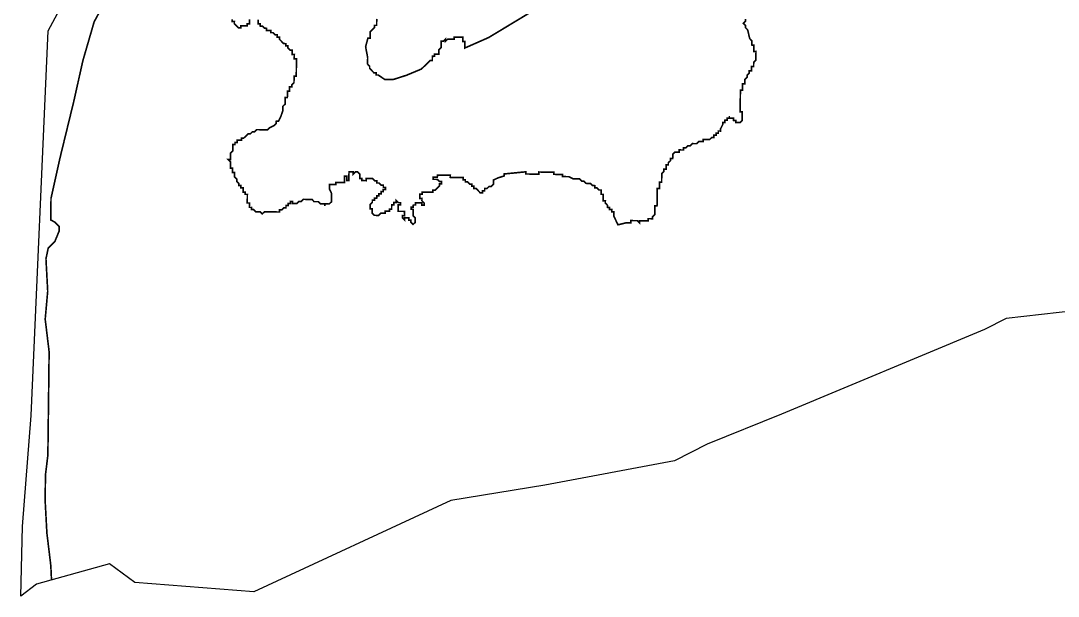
# Model space of a CAD drawing. Header units: metres. Extents: x 259555 to 262666, y 2177299 to 2181346.
# Drawn here: x 259555 to 261462, y 2177299 to 2178357 of the extents above; entities that cross this region are included whole.
import ezdxf

# ---------------------------------------------------------------- set-up
doc = ezdxf.new("R2010")
doc.units = ezdxf.units.M
doc.layers.add('HAZARDS LINE', color=1, linetype='Continuous')
doc.layers.add('village', color=3, linetype='Continuous')

msp = doc.modelspace()

# ---------------------------------------------------------------- linework, layer by layer
at = {"layer": 'HAZARDS LINE', "lineweight": 18}
for points in [[(259770.7, 2178504.3, 2.97, 2.97, 0), (259689.6, 2178354.6, 2.97, 2.97, 0), (259668.9, 2178283.4, 2.97, 2.97, 0), (259652.1, 2178208.3, 2.97, 2.97, 0), (259627, 2178105.4, 2.97, 2.97, 0), (259610.3, 2178030.3, 2.97, 2.97, 0), (259609.9, 2178002.5, 2.97, 2.97, 0), (259609.8, 2177990.6, 2.97, 2.97, 0), (259617.7, 2177986.5, 2.97, 2.97, 0), (259625.5, 2177978.5, 2.97, 2.97, 0), (259625.4, 2177970.6, 2.97, 2.97, 0), (259617.2, 2177950.8, 2.97, 2.97, 0), (259605.2, 2177939.1, 2.97, 2.97, 0), (259601, 2177919.3, 2.97, 2.97, 0), (259604.2, 2177859.8, 2.97, 2.97, 0), (259599.6, 2177808.3, 2.97, 2.97, 0), (259606.8, 2177748.7, 2.97, 2.97, 0), (259606.3, 2177705.1, 2.97, 2.97, 0), (259604.5, 2177558.3, 2.97, 2.97, 0), (259600.1, 2177522.7, 2.97, 2.97, 0), (259599.5, 2177475.1, 2.97, 2.97, 0), (259602.7, 2177415.5, 2.97, 2.97, 0), (259609.9, 2177356, 2.97, 2.97, 0), (259611.2, 2177329.2, 2.97, 2.97, 0)], [(260209.2, 2178360.1, 2.97, 2.97, 0), (260209.1, 2178356.1, 2.97, 2.97, 0), (260209, 2178348.2, 2.97, 2.97, 0), (260205.1, 2178348.2, 2.97, 2.97, 0), (260205, 2178344.3, 2.97, 2.97, 0), (260201, 2178340.4, 2.97, 2.97, 0), (260197, 2178336.4, 2.97, 2.97, 0), (260197, 2178332.5, 2.97, 2.97, 0), (260196.9, 2178328.5, 2.97, 2.97, 0), (260196.9, 2178324.5, 2.97, 2.97, 0), (260192.9, 2178324.6, 2.97, 2.97, 0), (260188.7, 2178308.8, 2.97, 2.97, 0), (260192.5, 2178288.9, 2.97, 2.97, 0), (260192.4, 2178284.9, 2.97, 2.97, 0), (260192.4, 2178281, 2.97, 2.97, 0), (260192.3, 2178277, 2.97, 2.97, 0), (260196.2, 2178273, 2.97, 2.97, 0), (260196.2, 2178269, 2.97, 2.97, 0), (260200.1, 2178265, 2.97, 2.97, 0), (260204, 2178261, 2.97, 2.97, 0), (260208, 2178260.9, 2.97, 2.97, 0), (260207.9, 2178257, 2.97, 2.97, 0), (260211.9, 2178256.9, 2.97, 2.97, 0), (260223.7, 2178248.9, 2.97, 2.97, 0), (260239.6, 2178248.7, 2.97, 2.97, 0), (260263.4, 2178256.3, 2.97, 2.97, 0), (260291.3, 2178267.9, 2.97, 2.97, 0), (260307.4, 2178283.5, 2.97, 2.97, 0), (260311.4, 2178283.5, 2.97, 2.97, 0), (260311.4, 2178287.4, 2.97, 2.97, 0), (260311.5, 2178291.4, 2.97, 2.97, 0), (260315.4, 2178291.4, 2.97, 2.97, 0), (260315.5, 2178295.3, 2.97, 2.97, 0), (260319.4, 2178295.3, 2.97, 2.97, 0), (260323.4, 2178295.2, 2.97, 2.97, 0), (260323.5, 2178299.2, 2.97, 2.97, 0), (260323.5, 2178303.2, 2.97, 2.97, 0), (260327.5, 2178307.1, 2.97, 2.97, 0), (260327.6, 2178311, 2.97, 2.97, 0), (260327.6, 2178315, 2.97, 2.97, 0), (260327.7, 2178319, 2.97, 2.97, 0), (260331.6, 2178318.9, 2.97, 2.97, 0), (260335.6, 2178322.9, 2.97, 2.97, 0), (260335.6, 2178318.9, 2.97, 2.97, 0), (260339.6, 2178322.8, 2.97, 2.97, 0), (260343.6, 2178322.8, 2.97, 2.97, 0), (260347.5, 2178322.7, 2.97, 2.97, 0), (260351.5, 2178322.7, 2.97, 2.97, 0), (260351.6, 2178326.6, 2.97, 2.97, 0), (260355.5, 2178326.6, 2.97, 2.97, 0), (260359.5, 2178326.5, 2.97, 2.97, 0), (260363.4, 2178326.5, 2.97, 2.97, 0), (260367.4, 2178326.4, 2.97, 2.97, 0), (260367.4, 2178322.5, 2.97, 2.97, 0), (260367.3, 2178318.5, 2.97, 2.97, 0), (260371.3, 2178318.4, 2.97, 2.97, 0), (260371.2, 2178314.5, 2.97, 2.97, 0), (260371.2, 2178310.5, 2.97, 2.97, 0), (260371.1, 2178306.5, 2.97, 2.97, 0), (260415, 2178325.8, 2.97, 2.97, 0), (260498.9, 2178376.4, 2.97, 2.97, 0)], [(260887.4, 2178359.7, 2.97, 2.97, 0), (260887.3, 2178355.8, 2.97, 2.97, 0), (260883.3, 2178351.8, 2.97, 2.97, 0), (260887.2, 2178347.8, 2.97, 2.97, 0), (260887.2, 2178343.9, 2.97, 2.97, 0), (260891.1, 2178339.9, 2.97, 2.97, 0), (260894.9, 2178323.9, 2.97, 2.97, 0), (260898.8, 2178319.9, 2.97, 2.97, 0), (260898.7, 2178316, 2.97, 2.97, 0), (260898.7, 2178312, 2.97, 2.97, 0), (260902.6, 2178311.9, 2.97, 2.97, 0), (260902.6, 2178308, 2.97, 2.97, 0), (260902.5, 2178304, 2.97, 2.97, 0), (260902.5, 2178300, 2.97, 2.97, 0), (260906.5, 2178300, 2.97, 2.97, 0), (260906.4, 2178296, 2.97, 2.97, 0), (260906.4, 2178292.1, 2.97, 2.97, 0), (260906.3, 2178288.1, 2.97, 2.97, 0), (260906.3, 2178284.1, 2.97, 2.97, 0), (260902.3, 2178280.2, 2.97, 2.97, 0), (260902.2, 2178276.3, 2.97, 2.97, 0), (260902.2, 2178272.3, 2.97, 2.97, 0), (260898.2, 2178272.3, 2.97, 2.97, 0), (260898.1, 2178268.4, 2.97, 2.97, 0), (260898.1, 2178264.4, 2.97, 2.97, 0), (260894.1, 2178264.5, 2.97, 2.97, 0), (260894.1, 2178260.5, 2.97, 2.97, 0), (260890.1, 2178256.6, 2.97, 2.97, 0), (260890, 2178252.6, 2.97, 2.97, 0), (260886, 2178248.7, 2.97, 2.97, 0), (260886, 2178244.7, 2.97, 2.97, 0), (260885.9, 2178240.8, 2.97, 2.97, 0), (260881.9, 2178240.8, 2.97, 2.97, 0), (260881.9, 2178236.8, 2.97, 2.97, 0), (260881.8, 2178232.9, 2.97, 2.97, 0), (260881.8, 2178228.9, 2.97, 2.97, 0), (260877.8, 2178229, 2.97, 2.97, 0), (260877.8, 2178225, 2.97, 2.97, 0), (260877.7, 2178221, 2.97, 2.97, 0), (260877.7, 2178217.1, 2.97, 2.97, 0), (260877.6, 2178213.1, 2.97, 2.97, 0), (260877.6, 2178209.1, 2.97, 2.97, 0), (260877.5, 2178205.2, 2.97, 2.97, 0), (260877.5, 2178201.2, 2.97, 2.97, 0), (260877.4, 2178197.2, 2.97, 2.97, 0), (260877.4, 2178193.3, 2.97, 2.97, 0), (260877.3, 2178189.3, 2.97, 2.97, 0), (260881.3, 2178189.2, 2.97, 2.97, 0), (260881.3, 2178185.3, 2.97, 2.97, 0), (260881.2, 2178181.3, 2.97, 2.97, 0), (260881.2, 2178177.3, 2.97, 2.97, 0), (260881.1, 2178173.4, 2.97, 2.97, 0), (260877.1, 2178169.5, 2.97, 2.97, 0), (260873.1, 2178169.5, 2.97, 2.97, 0), (260869.2, 2178169.6, 2.97, 2.97, 0), (260869.2, 2178173.5, 2.97, 2.97, 0), (260865.3, 2178173.6, 2.97, 2.97, 0), (260865.3, 2178177.5, 2.97, 2.97, 0), (260861.3, 2178177.6, 2.97, 2.97, 0), (260857.4, 2178177.6, 2.97, 2.97, 0), (260857.4, 2178181.6, 2.97, 2.97, 0), (260857.4, 2178177.6, 2.97, 2.97, 0), (260853.4, 2178177.7, 2.97, 2.97, 0), (260853.4, 2178173.7, 2.97, 2.97, 0), (260849.4, 2178173.8, 2.97, 2.97, 0), (260849.3, 2178169.8, 2.97, 2.97, 0), (260845.4, 2178169.8, 2.97, 2.97, 0), (260845.3, 2178165.9, 2.97, 2.97, 0), (260841.3, 2178158, 2.97, 2.97, 0), (260841.2, 2178154, 2.97, 2.97, 0), (260837.3, 2178154.1, 2.97, 2.97, 0), (260837.2, 2178150.1, 2.97, 2.97, 0), (260833.2, 2178150.2, 2.97, 2.97, 0), (260833.2, 2178146.2, 2.97, 2.97, 0), (260829.2, 2178146.2, 2.97, 2.97, 0), (260829.2, 2178142.3, 2.97, 2.97, 0), (260825.2, 2178142.3, 2.97, 2.97, 0), (260821.2, 2178138.4, 2.97, 2.97, 0), (260817.2, 2178138.5, 2.97, 2.97, 0), (260813.3, 2178138.5, 2.97, 2.97, 0), (260809.3, 2178138.6, 2.97, 2.97, 0), (260809.3, 2178134.6, 2.97, 2.97, 0), (260805.3, 2178134.6, 2.97, 2.97, 0), (260801.3, 2178134.7, 2.97, 2.97, 0), (260797.3, 2178130.8, 2.97, 2.97, 0), (260793.3, 2178130.8, 2.97, 2.97, 0), (260789.4, 2178130.9, 2.97, 2.97, 0), (260785.4, 2178127, 2.97, 2.97, 0), (260781.4, 2178127, 2.97, 2.97, 0), (260777.4, 2178123.1, 2.97, 2.97, 0), (260773.4, 2178123.1, 2.97, 2.97, 0), (260773.4, 2178119.2, 2.97, 2.97, 0), (260769.4, 2178119.2, 2.97, 2.97, 0), (260765.4, 2178119.3, 2.97, 2.97, 0), (260765.4, 2178115.3, 2.97, 2.97, 0), (260761.4, 2178115.3, 2.97, 2.97, 0), (260757.5, 2178115.4, 2.97, 2.97, 0), (260753.4, 2178111.5, 2.97, 2.97, 0), (260753.4, 2178107.5, 2.97, 2.97, 0), (260753.3, 2178103.5, 2.97, 2.97, 0), (260749.4, 2178103.6, 2.97, 2.97, 0), (260749.3, 2178099.6, 2.97, 2.97, 0), (260745.3, 2178095.7, 2.97, 2.97, 0), (260745.3, 2178091.7, 2.97, 2.97, 0), (260741.3, 2178091.8, 2.97, 2.97, 0), (260741.3, 2178087.8, 2.97, 2.97, 0), (260741.2, 2178083.9, 2.97, 2.97, 0), (260737.2, 2178083.9, 2.97, 2.97, 0), (260737.2, 2178079.9, 2.97, 2.97, 0), (260733.2, 2178076, 2.97, 2.97, 0), (260733.1, 2178072.1, 2.97, 2.97, 0), (260733.1, 2178068.1, 2.97, 2.97, 0), (260733, 2178064.1, 2.97, 2.97, 0), (260733, 2178060.2, 2.97, 2.97, 0), (260729, 2178060.2, 2.97, 2.97, 0), (260729, 2178056.2, 2.97, 2.97, 0), (260728.9, 2178052.3, 2.97, 2.97, 0), (260728.9, 2178048.3, 2.97, 2.97, 0), (260724.9, 2178048.4, 2.97, 2.97, 0), (260724.9, 2178044.4, 2.97, 2.97, 0), (260724.8, 2178040.4, 2.97, 2.97, 0), (260724.8, 2178036.5, 2.97, 2.97, 0), (260724.7, 2178032.5, 2.97, 2.97, 0), (260724.7, 2178028.5, 2.97, 2.97, 0), (260724.6, 2178024.6, 2.97, 2.97, 0), (260724.6, 2178020.6, 2.97, 2.97, 0), (260724.5, 2178016.6, 2.97, 2.97, 0), (260720.6, 2178016.7, 2.97, 2.97, 0), (260720.5, 2178012.7, 2.97, 2.97, 0), (260720.5, 2178008.7, 2.97, 2.97, 0), (260720.4, 2178004.8, 2.97, 2.97, 0), (260720.4, 2178000.8, 2.97, 2.97, 0), (260716.4, 2177996.9, 2.97, 2.97, 0), (260716.3, 2177992.9, 2.97, 2.97, 0), (260712.3, 2177993, 2.97, 2.97, 0), (260708.4, 2177993, 2.97, 2.97, 0), (260708.3, 2177989.1, 2.97, 2.97, 0), (260704.4, 2177989.1, 2.97, 2.97, 0), (260700.4, 2177989.2, 2.97, 2.97, 0), (260696.4, 2177989.2, 2.97, 2.97, 0), (260692.5, 2177989.3, 2.97, 2.97, 0), (260692.4, 2177985.3, 2.97, 2.97, 0), (260688.5, 2177989.3, 2.97, 2.97, 0), (260684.5, 2177989.4, 2.97, 2.97, 0), (260680.6, 2177989.4, 2.97, 2.97, 0), (260676.6, 2177989.5, 2.97, 2.97, 0), (260676.6, 2177985.5, 2.97, 2.97, 0), (260672.6, 2177985.5, 2.97, 2.97, 0), (260668.6, 2177985.6, 2.97, 2.97, 0), (260652.7, 2177981.8, 2.97, 2.97, 0), (260645, 2177997.8, 2.97, 2.97, 0), (260645, 2178001.7, 2.97, 2.97, 0), (260645.1, 2178005.7, 2.97, 2.97, 0), (260641.1, 2178005.8, 2.97, 2.97, 0), (260641.2, 2178009.7, 2.97, 2.97, 0), (260637.2, 2178009.8, 2.97, 2.97, 0), (260637.2, 2178013.7, 2.97, 2.97, 0), (260633.3, 2178013.8, 2.97, 2.97, 0), (260633.3, 2178017.7, 2.97, 2.97, 0), (260629.4, 2178021.8, 2.97, 2.97, 0), (260629.5, 2178025.7, 2.97, 2.97, 0), (260625.5, 2178025.8, 2.97, 2.97, 0), (260625.5, 2178029.7, 2.97, 2.97, 0), (260625.6, 2178033.7, 2.97, 2.97, 0), (260625.6, 2178037.7, 2.97, 2.97, 0), (260621.7, 2178037.7, 2.97, 2.97, 0), (260621.7, 2178041.7, 2.97, 2.97, 0), (260621.8, 2178045.7, 2.97, 2.97, 0), (260617.8, 2178045.7, 2.97, 2.97, 0), (260613.9, 2178049.7, 2.97, 2.97, 0), (260609.9, 2178049.8, 2.97, 2.97, 0), (260610, 2178053.7, 2.97, 2.97, 0), (260606, 2178053.8, 2.97, 2.97, 0), (260602.1, 2178057.8, 2.97, 2.97, 0), (260598.1, 2178057.8, 2.97, 2.97, 0), (260594.2, 2178057.9, 2.97, 2.97, 0), (260590.2, 2178061.9, 2.97, 2.97, 0), (260586.3, 2178062, 2.97, 2.97, 0), (260582.4, 2178066, 2.97, 2.97, 0), (260578.4, 2178066, 2.97, 2.97, 0), (260570.5, 2178066.1, 2.97, 2.97, 0), (260562.6, 2178070.2, 2.97, 2.97, 0), (260558.6, 2178070.2, 2.97, 2.97, 0), (260554.6, 2178070.3, 2.97, 2.97, 0), (260550.7, 2178070.3, 2.97, 2.97, 0), (260550.7, 2178074.3, 2.97, 2.97, 0), (260546.8, 2178074.3, 2.97, 2.97, 0), (260542.8, 2178074.4, 2.97, 2.97, 0), (260538.8, 2178074.4, 2.97, 2.97, 0), (260534.9, 2178074.5, 2.97, 2.97, 0), (260534.9, 2178078.5, 2.97, 2.97, 0), (260530.9, 2178078.5, 2.97, 2.97, 0), (260527, 2178078.5, 2.97, 2.97, 0), (260523, 2178078.6, 2.97, 2.97, 0), (260519.1, 2178078.6, 2.97, 2.97, 0), (260515.1, 2178078.7, 2.97, 2.97, 0), (260511.1, 2178078.7, 2.97, 2.97, 0), (260507.2, 2178078.8, 2.97, 2.97, 0), (260507.1, 2178074.8, 2.97, 2.97, 0), (260503.1, 2178074.9, 2.97, 2.97, 0), (260499.2, 2178074.9, 2.97, 2.97, 0), (260495.2, 2178075, 2.97, 2.97, 0), (260491.2, 2178075, 2.97, 2.97, 0), (260487.3, 2178075.1, 2.97, 2.97, 0), (260483.3, 2178075.1, 2.97, 2.97, 0), (260483.4, 2178079.1, 2.97, 2.97, 0), (260447.6, 2178075.6, 2.97, 2.97, 0), (260443.7, 2178075.6, 2.97, 2.97, 0), (260443.6, 2178071.6, 2.97, 2.97, 0), (260431.7, 2178067.8, 2.97, 2.97, 0), (260423.7, 2178063.9, 2.97, 2.97, 0), (260423.6, 2178060, 2.97, 2.97, 0), (260423.6, 2178056, 2.97, 2.97, 0), (260419.6, 2178052.1, 2.97, 2.97, 0), (260415.6, 2178052.1, 2.97, 2.97, 0), (260411.6, 2178048.2, 2.97, 2.97, 0), (260407.6, 2178048.3, 2.97, 2.97, 0), (260407.6, 2178044.3, 2.97, 2.97, 0), (260403.6, 2178044.4, 2.97, 2.97, 0), (260403.6, 2178040.4, 2.97, 2.97, 0), (260399.6, 2178040.4, 2.97, 2.97, 0), (260395.7, 2178044.5, 2.97, 2.97, 0), (260391.8, 2178048.5, 2.97, 2.97, 0), (260387.8, 2178048.5, 2.97, 2.97, 0), (260387.9, 2178052.5, 2.97, 2.97, 0), (260383.9, 2178052.5, 2.97, 2.97, 0), (260383.9, 2178056.5, 2.97, 2.97, 0), (260380, 2178056.5, 2.97, 2.97, 0), (260376.1, 2178060.6, 2.97, 2.97, 0), (260372.1, 2178060.6, 2.97, 2.97, 0), (260372.1, 2178064.6, 2.97, 2.97, 0), (260368.2, 2178064.6, 2.97, 2.97, 0), (260368.2, 2178068.6, 2.97, 2.97, 0), (260364.3, 2178068.6, 2.97, 2.97, 0), (260360.3, 2178068.7, 2.97, 2.97, 0), (260356.3, 2178068.7, 2.97, 2.97, 0), (260352.4, 2178068.8, 2.97, 2.97, 0), (260348.4, 2178068.8, 2.97, 2.97, 0), (260344.4, 2178068.9, 2.97, 2.97, 0), (260344.5, 2178072.8, 2.97, 2.97, 0), (260340.5, 2178072.9, 2.97, 2.97, 0), (260336.5, 2178072.9, 2.97, 2.97, 0), (260332.6, 2178073, 2.97, 2.97, 0), (260328.6, 2178073, 2.97, 2.97, 0), (260324.7, 2178073.1, 2.97, 2.97, 0), (260320.7, 2178073.1, 2.97, 2.97, 0), (260320.6, 2178069.2, 2.97, 2.97, 0), (260316.7, 2178069.2, 2.97, 2.97, 0), (260312.7, 2178069.3, 2.97, 2.97, 0), (260312.7, 2178065.3, 2.97, 2.97, 0), (260316.6, 2178065.3, 2.97, 2.97, 0), (260320.6, 2178065.2, 2.97, 2.97, 0), (260324.5, 2178061.2, 2.97, 2.97, 0), (260328.5, 2178061.1, 2.97, 2.97, 0), (260328.4, 2178057.2, 2.97, 2.97, 0), (260324.5, 2178057.2, 2.97, 2.97, 0), (260324.4, 2178053.3, 2.97, 2.97, 0), (260320.4, 2178049.3, 2.97, 2.97, 0), (260316.4, 2178045.4, 2.97, 2.97, 0), (260312.4, 2178045.5, 2.97, 2.97, 0), (260312.4, 2178041.5, 2.97, 2.97, 0), (260308.4, 2178041.6, 2.97, 2.97, 0), (260304.4, 2178041.6, 2.97, 2.97, 0), (260300.5, 2178041.7, 2.97, 2.97, 0), (260296.5, 2178041.7, 2.97, 2.97, 0), (260292.5, 2178041.8, 2.97, 2.97, 0), (260292.5, 2178037.8, 2.97, 2.97, 0), (260288.5, 2178037.8, 2.97, 2.97, 0), (260288.5, 2178033.9, 2.97, 2.97, 0), (260288.4, 2178029.9, 2.97, 2.97, 0), (260292.4, 2178029.9, 2.97, 2.97, 0), (260292.3, 2178025.9, 2.97, 2.97, 0), (260296.3, 2178021.9, 2.97, 2.97, 0), (260296.2, 2178017.9, 2.97, 2.97, 0), (260292.3, 2178018, 2.97, 2.97, 0), (260292.3, 2178021.9, 2.97, 2.97, 0), (260288.3, 2178022, 2.97, 2.97, 0), (260284.4, 2178022, 2.97, 2.97, 0), (260280.4, 2178022.1, 2.97, 2.97, 0), (260280.4, 2178018.1, 2.97, 2.97, 0), (260276.4, 2178018.1, 2.97, 2.97, 0), (260276.3, 2178014.2, 2.97, 2.97, 0), (260272.4, 2178014.2, 2.97, 2.97, 0), (260272.3, 2178010.3, 2.97, 2.97, 0), (260276.3, 2178010.2, 2.97, 2.97, 0), (260276.2, 2178006.3, 2.97, 2.97, 0), (260276.2, 2178002.3, 2.97, 2.97, 0), (260276.1, 2177998.3, 2.97, 2.97, 0), (260280.1, 2177994.3, 2.97, 2.97, 0), (260280, 2177990.3, 2.97, 2.97, 0), (260280, 2177986.4, 2.97, 2.97, 0), (260276, 2177982.5, 2.97, 2.97, 0), (260272, 2177986.5, 2.97, 2.97, 0), (260272.1, 2177990.4, 2.97, 2.97, 0), (260268.1, 2177990.5, 2.97, 2.97, 0), (260268.2, 2177994.4, 2.97, 2.97, 0), (260264.2, 2177994.5, 2.97, 2.97, 0), (260260.2, 2177994.5, 2.97, 2.97, 0), (260260.2, 2177990.6, 2.97, 2.97, 0), (260256.3, 2177994.6, 2.97, 2.97, 0), (260256.3, 2177998.6, 2.97, 2.97, 0), (260260.3, 2177998.5, 2.97, 2.97, 0), (260260.3, 2178002.5, 2.97, 2.97, 0), (260260.4, 2178006.4, 2.97, 2.97, 0), (260256.4, 2178006.5, 2.97, 2.97, 0), (260252.5, 2178006.5, 2.97, 2.97, 0), (260248.5, 2178006.6, 2.97, 2.97, 0), (260248.5, 2178010.6, 2.97, 2.97, 0), (260248.6, 2178014.5, 2.97, 2.97, 0), (260248.6, 2178018.5, 2.97, 2.97, 0), (260252.6, 2178018.4, 2.97, 2.97, 0), (260252.6, 2178022.4, 2.97, 2.97, 0), (260248.7, 2178022.5, 2.97, 2.97, 0), (260244.8, 2178026.5, 2.97, 2.97, 0), (260244.7, 2178022.5, 2.97, 2.97, 0), (260240.7, 2178022.6, 2.97, 2.97, 0), (260240.7, 2178018.6, 2.97, 2.97, 0), (260236.7, 2178018.6, 2.97, 2.97, 0), (260236.6, 2178010.7, 2.97, 2.97, 0), (260232.7, 2178010.7, 2.97, 2.97, 0), (260232.6, 2178006.8, 2.97, 2.97, 0), (260228.7, 2178006.8, 2.97, 2.97, 0), (260224.7, 2178006.9, 2.97, 2.97, 0), (260224.6, 2178002.9, 2.97, 2.97, 0), (260220.7, 2178003, 2.97, 2.97, 0), (260216.7, 2178003, 2.97, 2.97, 0), (260212.7, 2177999.1, 2.97, 2.97, 0), (260208.7, 2177999.1, 2.97, 2.97, 0), (260204.8, 2177999.2, 2.97, 2.97, 0), (260200.9, 2178003.2, 2.97, 2.97, 0), (260200.9, 2178007.2, 2.97, 2.97, 0), (260201, 2178011.1, 2.97, 2.97, 0), (260197, 2178011.2, 2.97, 2.97, 0), (260197, 2178015.2, 2.97, 2.97, 0), (260197.1, 2178019.1, 2.97, 2.97, 0), (260201.1, 2178023, 2.97, 2.97, 0), (260201.1, 2178027, 2.97, 2.97, 0), (260205.1, 2178027, 2.97, 2.97, 0), (260205.2, 2178030.9, 2.97, 2.97, 0), (260209.1, 2178030.9, 2.97, 2.97, 0), (260209.2, 2178034.8, 2.97, 2.97, 0), (260213.1, 2178034.8, 2.97, 2.97, 0), (260213.2, 2178038.8, 2.97, 2.97, 0), (260217.2, 2178038.7, 2.97, 2.97, 0), (260217.2, 2178042.7, 2.97, 2.97, 0), (260221.2, 2178042.6, 2.97, 2.97, 0), (260221.2, 2178046.6, 2.97, 2.97, 0), (260225.2, 2178046.5, 2.97, 2.97, 0), (260225.2, 2178050.5, 2.97, 2.97, 0), (260221.3, 2178050.6, 2.97, 2.97, 0), (260221.3, 2178054.5, 2.97, 2.97, 0), (260217.3, 2178054.6, 2.97, 2.97, 0), (260213.4, 2178058.6, 2.97, 2.97, 0), (260209.5, 2178058.6, 2.97, 2.97, 0), (260209.5, 2178062.6, 2.97, 2.97, 0), (260205.5, 2178062.6, 2.97, 2.97, 0), (260201.6, 2178066.7, 2.97, 2.97, 0), (260197.7, 2178066.7, 2.97, 2.97, 0), (260193.7, 2178066.8, 2.97, 2.97, 0), (260189.7, 2178066.8, 2.97, 2.97, 0), (260189.7, 2178062.8, 2.97, 2.97, 0), (260185.7, 2178062.9, 2.97, 2.97, 0), (260181.8, 2178062.9, 2.97, 2.97, 0), (260181.8, 2178066.9, 2.97, 2.97, 0), (260177.8, 2178067, 2.97, 2.97, 0), (260177.9, 2178070.9, 2.97, 2.97, 0), (260177.9, 2178074.9, 2.97, 2.97, 0), (260174, 2178078.9, 2.97, 2.97, 0), (260170.1, 2178078.9, 2.97, 2.97, 0), (260166, 2178075, 2.97, 2.97, 0), (260166.1, 2178079, 2.97, 2.97, 0), (260162.1, 2178079, 2.97, 2.97, 0), (260158.2, 2178079.1, 2.97, 2.97, 0), (260158.1, 2178075.1, 2.97, 2.97, 0), (260158.1, 2178071.2, 2.97, 2.97, 0), (260158, 2178067.2, 2.97, 2.97, 0), (260158, 2178063.2, 2.97, 2.97, 0), (260154, 2178063.3, 2.97, 2.97, 0), (260154, 2178067.2, 2.97, 2.97, 0), (260154.1, 2178071.2, 2.97, 2.97, 0), (260150.1, 2178071.3, 2.97, 2.97, 0), (260150.1, 2178067.3, 2.97, 2.97, 0), (260150, 2178063.3, 2.97, 2.97, 0), (260150, 2178059.4, 2.97, 2.97, 0), (260146, 2178059.4, 2.97, 2.97, 0), (260142.1, 2178059.5, 2.97, 2.97, 0), (260138.1, 2178059.5, 2.97, 2.97, 0), (260134.1, 2178059.6, 2.97, 2.97, 0), (260134.1, 2178055.6, 2.97, 2.97, 0), (260130.1, 2178055.6, 2.97, 2.97, 0), (260126.1, 2178055.7, 2.97, 2.97, 0), (260122.2, 2178055.7, 2.97, 2.97, 0), (260122.1, 2178047.8, 2.97, 2.97, 0), (260125.9, 2178039.8, 2.97, 2.97, 0), (260125.9, 2178035.9, 2.97, 2.97, 0), (260125.9, 2178031.9, 2.97, 2.97, 0), (260125.8, 2178027.9, 2.97, 2.97, 0), (260125.8, 2178024, 2.97, 2.97, 0), (260121.7, 2178020, 2.97, 2.97, 0), (260117.8, 2178020.1, 2.97, 2.97, 0), (260113.8, 2178020.1, 2.97, 2.97, 0), (260113.8, 2178016.2, 2.97, 2.97, 0), (260113.8, 2178020.1, 2.97, 2.97, 0), (260109.8, 2178020.2, 2.97, 2.97, 0), (260105.9, 2178020.2, 2.97, 2.97, 0), (260102, 2178024.2, 2.97, 2.97, 0), (260098, 2178024.3, 2.97, 2.97, 0), (260094, 2178024.3, 2.97, 2.97, 0), (260090.1, 2178028.4, 2.97, 2.97, 0), (260086.1, 2178028.4, 2.97, 2.97, 0), (260082.2, 2178028.5, 2.97, 2.97, 0), (260078.2, 2178028.5, 2.97, 2.97, 0), (260074.3, 2178028.6, 2.97, 2.97, 0), (260070.2, 2178024.6, 2.97, 2.97, 0), (260066.3, 2178024.7, 2.97, 2.97, 0), (260062.3, 2178020.8, 2.97, 2.97, 0), (260058.3, 2178020.8, 2.97, 2.97, 0), (260054.3, 2178020.9, 2.97, 2.97, 0), (260054.4, 2178024.8, 2.97, 2.97, 0), (260050.4, 2178024.9, 2.97, 2.97, 0), (260050.4, 2178020.9, 2.97, 2.97, 0), (260046.4, 2178021, 2.97, 2.97, 0), (260046.4, 2178017, 2.97, 2.97, 0), (260042.4, 2178017, 2.97, 2.97, 0), (260042.3, 2178013.1, 2.97, 2.97, 0), (260038.4, 2178013.1, 2.97, 2.97, 0), (260034.4, 2178009.2, 2.97, 2.97, 0), (260030.4, 2178009.3, 2.97, 2.97, 0), (260030.3, 2178005.3, 2.97, 2.97, 0), (260026.4, 2178005.3, 2.97, 2.97, 0), (260022.4, 2178005.4, 2.97, 2.97, 0), (260018.4, 2178005.4, 2.97, 2.97, 0), (260014.5, 2178005.5, 2.97, 2.97, 0), (260010.5, 2178005.5, 2.97, 2.97, 0), (260006.6, 2178005.6, 2.97, 2.97, 0), (260002.6, 2178005.6, 2.97, 2.97, 0), (259998.6, 2178001.7, 2.97, 2.97, 0), (259994.7, 2178005.7, 2.97, 2.97, 0), (259990.7, 2178005.8, 2.97, 2.97, 0), (259986.7, 2178005.8, 2.97, 2.97, 0), (259982.8, 2178009.8, 2.97, 2.97, 0), (259978.8, 2178009.9, 2.97, 2.97, 0), (259978.9, 2178013.9, 2.97, 2.97, 0), (259974.9, 2178013.9, 2.97, 2.97, 0), (259975, 2178017.9, 2.97, 2.97, 0), (259975, 2178021.8, 2.97, 2.97, 0), (259971.1, 2178021.9, 2.97, 2.97, 0), (259971.1, 2178025.9, 2.97, 2.97, 0), (259971.2, 2178029.8, 2.97, 2.97, 0), (259971.2, 2178033.8, 2.97, 2.97, 0), (259971.3, 2178037.7, 2.97, 2.97, 0), (259967.3, 2178037.8, 2.97, 2.97, 0), (259967.3, 2178041.8, 2.97, 2.97, 0), (259963.4, 2178041.8, 2.97, 2.97, 0), (259963.4, 2178045.8, 2.97, 2.97, 0), (259963.5, 2178049.7, 2.97, 2.97, 0), (259959.5, 2178049.8, 2.97, 2.97, 0), (259959.5, 2178053.8, 2.97, 2.97, 0), (259955.6, 2178053.8, 2.97, 2.97, 0), (259955.6, 2178057.8, 2.97, 2.97, 0), (259951.7, 2178061.8, 2.97, 2.97, 0), (259951.8, 2178065.8, 2.97, 2.97, 0), (259947.8, 2178069.8, 2.97, 2.97, 0), (259947.9, 2178073.7, 2.97, 2.97, 0), (259947.9, 2178077.7, 2.97, 2.97, 0), (259944, 2178077.7, 2.97, 2.97, 0), (259944, 2178081.7, 2.97, 2.97, 0), (259944.1, 2178085.7, 2.97, 2.97, 0), (259940.1, 2178085.7, 2.97, 2.97, 0), (259940.2, 2178089.7, 2.97, 2.97, 0), (259940.2, 2178093.7, 2.97, 2.97, 0), (259940.3, 2178097.6, 2.97, 2.97, 0), (259936.3, 2178101.6, 2.97, 2.97, 0), (259940.3, 2178101.6, 2.97, 2.97, 0), (259940.4, 2178105.6, 2.97, 2.97, 0), (259940.4, 2178109.5, 2.97, 2.97, 0), (259940.5, 2178113.5, 2.97, 2.97, 0), (259944.5, 2178117.4, 2.97, 2.97, 0), (259944.5, 2178121.4, 2.97, 2.97, 0), (259944.6, 2178125.3, 2.97, 2.97, 0), (259944.6, 2178129.3, 2.97, 2.97, 0), (259948.6, 2178129.3, 2.97, 2.97, 0), (259948.6, 2178133.2, 2.97, 2.97, 0), (259952.6, 2178133.2, 2.97, 2.97, 0), (259952.6, 2178137.1, 2.97, 2.97, 0), (259956.6, 2178137.1, 2.97, 2.97, 0), (259960.6, 2178137, 2.97, 2.97, 0), (259960.6, 2178141, 2.97, 2.97, 0), (259964.6, 2178141, 2.97, 2.97, 0), (259968.6, 2178144.9, 2.97, 2.97, 0), (259972.6, 2178148.8, 2.97, 2.97, 0), (259976.6, 2178148.7, 2.97, 2.97, 0), (259980.6, 2178152.7, 2.97, 2.97, 0), (259984.6, 2178152.6, 2.97, 2.97, 0), (259988.6, 2178156.5, 2.97, 2.97, 0), (259992.5, 2178156.5, 2.97, 2.97, 0), (259996.5, 2178156.4, 2.97, 2.97, 0), (260000.5, 2178156.4, 2.97, 2.97, 0), (260008.4, 2178156.3, 2.97, 2.97, 0), (260012.4, 2178160.2, 2.97, 2.97, 0), (260020.4, 2178164.1, 2.97, 2.97, 0), (260024.4, 2178168, 2.97, 2.97, 0), (260024.5, 2178172, 2.97, 2.97, 0), (260028.4, 2178171.9, 2.97, 2.97, 0), (260032.5, 2178179.8, 2.97, 2.97, 0), (260036.6, 2178191.6, 2.97, 2.97, 0), (260036.6, 2178195.6, 2.97, 2.97, 0), (260036.7, 2178199.6, 2.97, 2.97, 0), (260040.7, 2178203.5, 2.97, 2.97, 0), (260040.7, 2178207.5, 2.97, 2.97, 0), (260040.8, 2178211.4, 2.97, 2.97, 0), (260040.8, 2178215.4, 2.97, 2.97, 0), (260044.8, 2178215.3, 2.97, 2.97, 0), (260044.9, 2178219.3, 2.97, 2.97, 0), (260044.9, 2178223.3, 2.97, 2.97, 0), (260045, 2178227.2, 2.97, 2.97, 0), (260048.9, 2178227.2, 2.97, 2.97, 0), (260049, 2178231.2, 2.97, 2.97, 0), (260049, 2178235.1, 2.97, 2.97, 0), (260053, 2178235.1, 2.97, 2.97, 0), (260053, 2178239, 2.97, 2.97, 0), (260057, 2178243, 2.97, 2.97, 0), (260057.1, 2178246.9, 2.97, 2.97, 0), (260057.1, 2178250.9, 2.97, 2.97, 0), (260057.2, 2178254.9, 2.97, 2.97, 0), (260061.2, 2178254.8, 2.97, 2.97, 0), (260061.2, 2178258.8, 2.97, 2.97, 0), (260061.3, 2178262.7, 2.97, 2.97, 0), (260061.3, 2178266.7, 2.97, 2.97, 0), (260061.4, 2178270.7, 2.97, 2.97, 0), (260061.4, 2178274.6, 2.97, 2.97, 0), (260061.4, 2178278.6, 2.97, 2.97, 0), (260061.5, 2178282.6, 2.97, 2.97, 0), (260061.5, 2178286.5, 2.97, 2.97, 0), (260057.6, 2178286.6, 2.97, 2.97, 0), (260057.6, 2178290.6, 2.97, 2.97, 0), (260057.7, 2178294.5, 2.97, 2.97, 0), (260053.7, 2178294.6, 2.97, 2.97, 0), (260053.8, 2178298.5, 2.97, 2.97, 0), (260053.8, 2178302.5, 2.97, 2.97, 0), (260049.8, 2178302.5, 2.97, 2.97, 0), (260045.9, 2178306.6, 2.97, 2.97, 0), (260046, 2178310.5, 2.97, 2.97, 0), (260042, 2178310.6, 2.97, 2.97, 0), (260042.1, 2178314.5, 2.97, 2.97, 0), (260038.1, 2178314.6, 2.97, 2.97, 0), (260034.2, 2178318.6, 2.97, 2.97, 0), (260030.3, 2178322.6, 2.97, 2.97, 0), (260030.3, 2178326.6, 2.97, 2.97, 0), (260026.3, 2178326.6, 2.97, 2.97, 0), (260026.4, 2178330.6, 2.97, 2.97, 0), (260022.4, 2178330.6, 2.97, 2.97, 0), (260018.5, 2178334.7, 2.97, 2.97, 0), (260014.5, 2178334.7, 2.97, 2.97, 0), (260014.6, 2178338.7, 2.97, 2.97, 0), (260010.6, 2178338.7, 2.97, 2.97, 0), (260006.7, 2178338.8, 2.97, 2.97, 0), (260006.7, 2178342.7, 2.97, 2.97, 0), (260002.7, 2178342.8, 2.97, 2.97, 0), (259998.8, 2178346.8, 2.97, 2.97, 0), (259994.9, 2178346.9, 2.97, 2.97, 0), (259994.9, 2178350.8, 2.97, 2.97, 0), (259990.9, 2178350.9, 2.97, 2.97, 0), (259991, 2178354.8, 2.97, 2.97, 0), (259991, 2178358.8, 2.97, 2.97, 0)], [(259975.2, 2178359, 2.97, 2.97, 0), (259975.1, 2178355, 2.97, 2.97, 0), (259975.1, 2178351.1, 2.97, 2.97, 0), (259971.1, 2178351.1, 2.97, 2.97, 0), (259971.1, 2178347.1, 2.97, 2.97, 0), (259967.1, 2178347.2, 2.97, 2.97, 0), (259963.1, 2178347.2, 2.97, 2.97, 0), (259959.2, 2178347.3, 2.97, 2.97, 0), (259959.1, 2178343.3, 2.97, 2.97, 0), (259955.2, 2178343.4, 2.97, 2.97, 0), (259951.2, 2178347.4, 2.97, 2.97, 0), (259947.3, 2178351.4, 2.97, 2.97, 0), (259947.4, 2178355.4, 2.97, 2.97, 0), (259943.4, 2178355.4, 2.97, 2.97, 0), (259943.5, 2178359.4, 2.97, 2.97, 0)]]:
    msp.add_lwpolyline(points, format="xyseb", dxfattribs=at)
at = {"layer": 'village', "color": 3, "true_color": 0x00ff00}
msp.add_polyline3d([(261561.5, 2177831.7, 0), (261366.5, 2177809.4, 0), (261326.7, 2177789.3, 0), (260953.1, 2177634, 0), (260816.5, 2177578.7, 0), (260756.5, 2177547.9, 0), (260518.1, 2177503.6, 0), (260345.1, 2177475.5, 0), (259983.2, 2177307.4, 0), (259764.6, 2177325, 0), (259718, 2177359, 0), (259583.9, 2177321.6, 0), (259554.6, 2177299.5, 0), (259557.8, 2177427.5, 0), (259573.9, 2177631.5, 0), (259604.8, 2178337.8, 0), (259806.1, 2178711, 0), (259939.9, 2178970.2, 0), (260243.2, 2179176, 0), (260283.9, 2179417.7, 0)], dxfattribs=at)

doc.saveas('drawing.dxf')
